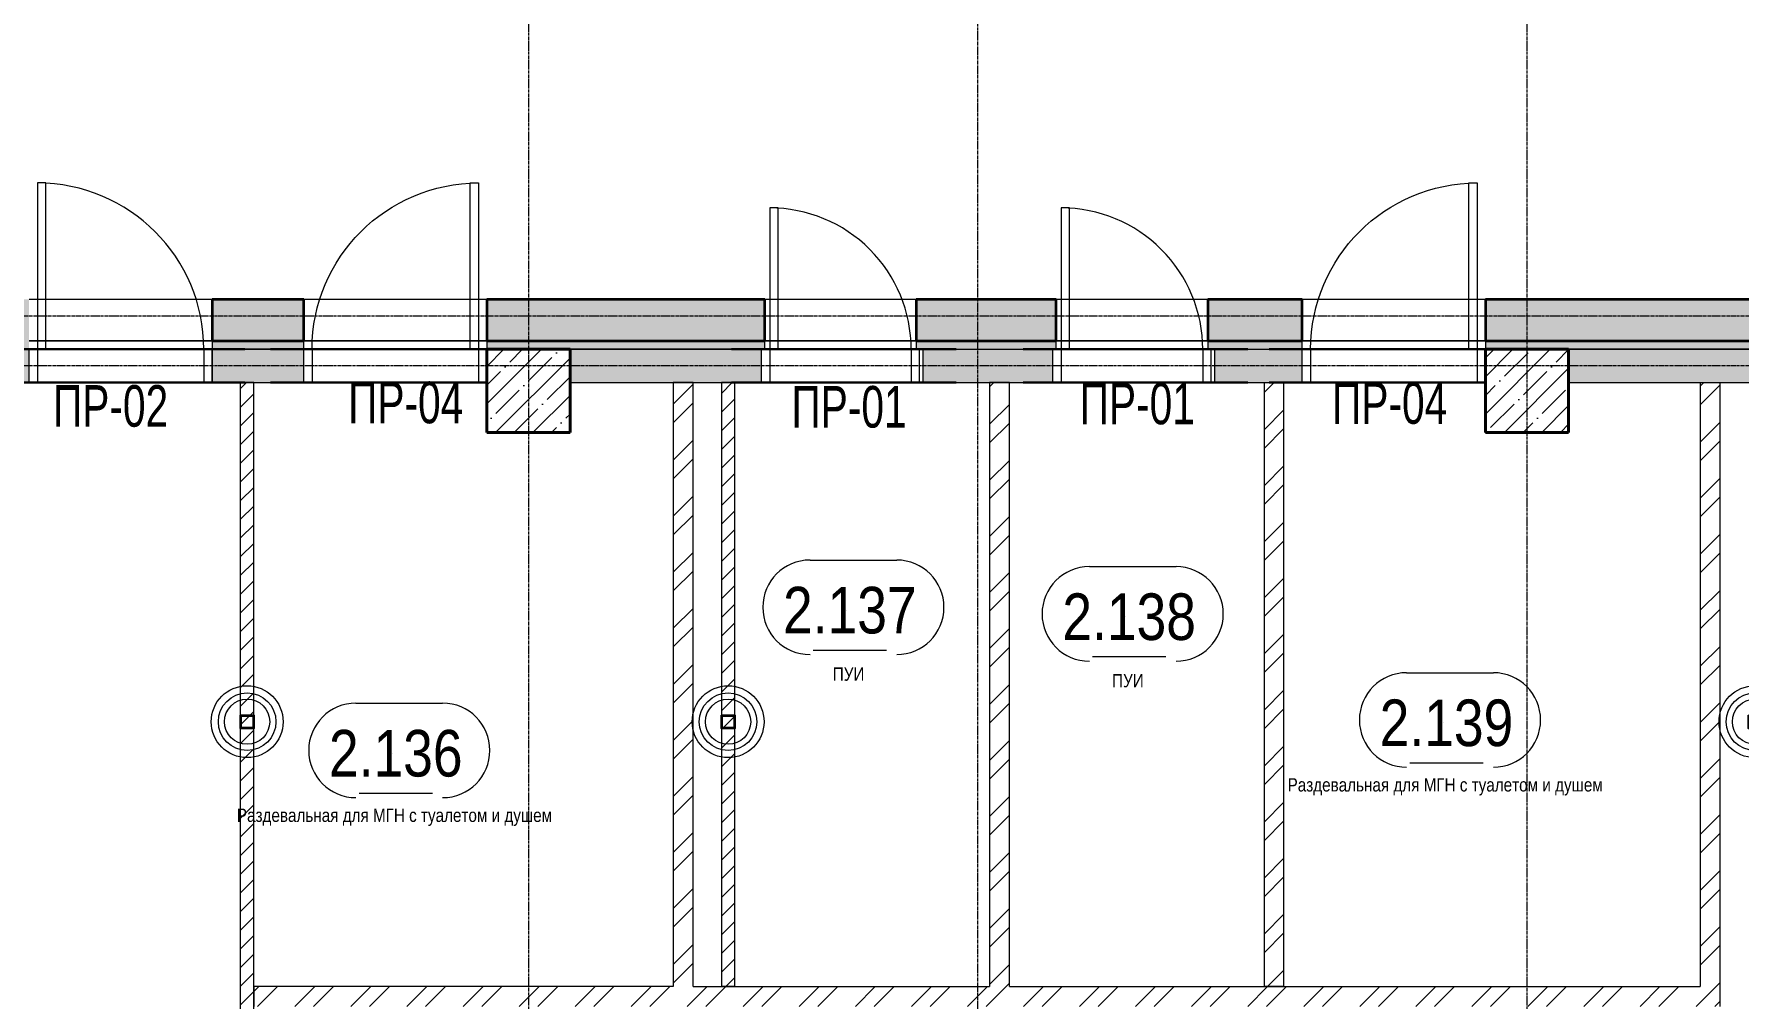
# Model space of a CAD drawing. Header units: millimetres. Extents: x -65509 to 912790, y 446 to 713294.
# Drawn here: x 215725 to 225968, y 223970 to 229770 of the extents above; entities that cross this region are included whole.
import ezdxf
from ezdxf.enums import TextEntityAlignment as Align

# ---------------------------------------------------------------- set-up
doc = ezdxf.new("R2010")
doc.units = ezdxf.units.MM
doc.linetypes.add('CENTER2', pattern=[28.575, 19.05, -3.175, 3.175, -3.175])
doc.linetypes.add('HIDDEN2', pattern=[4.7625, 3.175, -1.5875])
doc.layers.get('Defpoints').update_dxf_attribs({"color": 250})
for name, color, linetype, lineweight in [('A-Wall-Open', 250, 'Continuous', 5), ('АР_Area', 250, 'Continuous', 5), ('АР_Двери', 5, 'Continuous', 9), ('АР_Колонны', 250, 'Continuous', 30), ('АР_Стены ЖБ', 250, 'Continuous', 35), ('АР_Стены кирпич', 250, 'Continuous', 20), ('АР_Стены ПЕНОблок', 250, 'Continuous', 20), ('АР_Стены_дефшов', 250, 'Continuous', 0), ('АР_Штриховка', 250, 'Continuous', 0), ('КМ_Фахверки', 250, 'Continuous', 25), ('РД_Оси_100', 250, 'Continuous', 0)]:
    doc.layers.add(name, color=color, linetype=linetype, lineweight=lineweight)
for name, color, linetype, lineweight, plot in [('АР_Делит', 250, 'Continuous', 0, False), ('РД_Проем', 250, 'Continuous', 0, False), ('РД_проем_инж перемыч_подсчет', 250, 'Continuous', 30, False)]:
    doc.layers.add(name, color=color, linetype=linetype, lineweight=lineweight, plot=plot)
doc.layers.add('РД_Перемычка инж проемов', color=250, linetype='Continuous')
doc.styles.add('Arial0', font='arial.ttf')
doc.styles.add('style1', font='ARIALN.TTF')
doc.styles.add('ккк', font='isocpeur.ttf', dxfattribs={"width": 0.85, "oblique": 15})
pattern_1 = [(45, (142195.16, 127275.07), (-168.3798, 168.3798), []), (45, (142307.4, 127275.07), (-168.3798, 168.3798), [])]
pattern_2 = [(45, (142195.16, 127275.07), (-112.2532, 112.2532), []), (45, (142307.41, 127275.07), (-112.2532, 112.2532), [198.4375, -39.6875, 0, -39.6875])]

# ---------------------------------------------------------------- blocks, each defined once
blk = doc.blocks.new('СОШ_2200_АР_ОСИ_М100_28.05.24')
at = {"layer": 'РД_Оси_100', "linetype": 'CENTER2'}
blk.add_line((79200, -6155), (79200, 139938.679), dxfattribs=at)
for points in [[(76500, 139938.679), (76500, -6155)], [(82500, 139938.679), (82500, -6155)], [(119910, 100950), (119410, 100800), (-5454.958, 100800), (-5954.958, 100950)], [(119910, 100350), (119410, 100500), (-5454.958, 100500), (-5954.958, 100350)]]:
    blk.add_lwpolyline(points, dxfattribs=at)
blk = doc.blocks.new('Ф_блок 80')
at = {"layer": 'АР_Делит', "color": 1}
for radius in [216, 173, 136]:
    blk.add_circle((40, -40), radius, dxfattribs=at)
at = {"layer": 'КМ_Фахверки'}
blk.add_lwpolyline([(0, 0), (80, 0), (80, -80), (0, -80)], close=True, dxfattribs=at)
at = {"layer": 'КМ_Фахверки', "lineweight": 5}
blk.add_lwpolyline([(6, -6), (74, -6), (74, -74), (6, -74)], close=True, dxfattribs=at)
blk = doc.blocks.new('MOK-МаркаПом_овал_ареал')
for p, q in [((-2.99, 3.76), (3.52, 3.76)), ((-2.75, -3), (2.75, -3))]:
    blk.add_line(p, q)
for centre, radius, start, end in [((-2.99, 0.21), 3.55, 90, 270), ((3.52, 0.21), 3.55, 270, 90), ((-7.41, 0), 7.16, 0, 0.001)]:
    blk.add_arc(centre, radius, start, end)
at = {"color": 0, "style": 'style1'}
blk.add_attdef('АР-ПОМЕЩЕНИЕ:НОМЕР', text='', height=3, dxfattribs=at).set_placement((0.26, 0), align=Align.MIDDLE)
blk = doc.blocks.new('MOK-МаркаПеремычки')
at = {"color": 0, "style": 'ккк', "oblique": 15, "width": 0.85}
blk.add_attdef('АР-ПРОЕМ:ПЕРЕМЫЧКА', text='', height=2.5, dxfattribs=at).set_placement((0, 0), align=Align.MIDDLE)

msp = doc.modelspace()

# ---------------------------------------------------------------- hatches: boundary and pattern name
at = {"layer": 'АР_Штриховка', "linetype": 'Continuous', "lineweight": 5}
h = msp.add_hatch(dxfattribs=at)
h.set_pattern_fill('ANSI35', color=256, scale=25, style=0)
h.set_pattern_definition([(45, (142195.16, 127275.07), (-112.2532, 112.2532), []), (45, (142307.41, 127275.07), (-112.2532, 112.2532), [198.4375, -39.6875, 0, -39.6875])])
h.paths.add_polyline_path([(256495.157, 227925.073), (256495.157, 228175.073), (245945.157, 228175.073), (245945.157, 227925.073)], flags=0)
h.paths.add_polyline_path([(244145.157, 227925.073), (244145.157, 228175.073), (238821.202, 228175.073), (238821.202, 227925.073)], flags=0)
h.paths.add_polyline_path([(237721.202, 227925.073), (237721.202, 228175.073), (236060.941, 228175.073), (236060.941, 227925.073)], flags=0)
h.paths.add_polyline_path([(234960.941, 227925.073), (234960.941, 228175.073), (233105.157, 228175.073), (233105.157, 227925.073)], flags=0)
h.paths.add_polyline_path([(232195.157, 227925.073), (232195.157, 228175.073), (230445.157, 228175.073), (230445.157, 227925.073)], flags=0)
h.paths.add_polyline_path([(229345.157, 227925.073), (229345.157, 228175.073), (228895.157, 228175.073), (228895.157, 227925.073)], flags=0)
h.paths.add_polyline_path([(227795.157, 227925.073), (227795.157, 228175.073), (227325.157, 228175.073), (227325.157, 227925.073)], flags=0)
h.paths.add_polyline_path([(226225.157, 227925.073), (226225.157, 228175.073), (224445.157, 228175.073), (224445.157, 227925.073)], flags=0)
h.paths.add_polyline_path([(223345.157, 227925.073), (223345.157, 228175.073), (222777.013, 228175.073), (222777.013, 227925.073)], flags=0)
h.paths.add_polyline_path([(221867.013, 227925.073), (221867.013, 228175.073), (221025.157, 228175.073), (221025.157, 227925.073)], flags=0)
h.paths.add_polyline_path([(220115.157, 227925.073), (220115.157, 228175.073), (218445.157, 228175.073), (218445.157, 227925.073)], flags=0)
h.paths.add_polyline_path([(217345.157, 227925.073), (217345.157, 228175.073), (216795.157, 228175.073), (216795.157, 227925.073)], flags=0)
h.paths.add_polyline_path([(215695.157, 227925.073), (215695.157, 228175.073), (215624.963, 228175.073), (215624.963, 227925.073)], flags=0)
h.paths.add_polyline_path([(215624.963, 227925.073), (215624.963, 228175.073), (212575.157, 228175.073), (212575.157, 227925.073)], flags=0)
h.paths.add_polyline_path([(211475.157, 227925.073), (211475.157, 228175.073), (205945.157, 228175.073), (205945.157, 227925.073)], flags=0)
h.paths.add_polyline_path([(204845.157, 227925.073), (204845.157, 228175.073), (203115.157, 228175.073), (203115.157, 227925.073)], flags=0)
h.paths.add_polyline_path([(202015.157, 227925.073), (202015.157, 228175.073), (197695.157, 228175.073), (197695.157, 227925.073)], flags=0)
h.paths.add_polyline_path([(196595.157, 227925.073), (196595.157, 228175.073), (191415.157, 228175.073), (191415.157, 227925.073)], flags=0)
h.paths.add_polyline_path([(190315.157, 227925.073), (190315.157, 228175.073), (187025.154, 228175.073), (187025.154, 227925.073)], flags=0)
h.paths.add_polyline_path([(184805.154, 227925.073), (184805.154, 228175.073), (183845.157, 228175.073), (183845.157, 227925.073)], flags=0)
h.paths.add_polyline_path([(182045.157, 227925.073), (182045.157, 228175.073), (179995.157, 228175.073), (179995.157, 227925.073)], flags=0)
at = {"layer": 'АР_Штриховка', "linetype": 'Continuous', "lineweight": 0}
h = msp.add_hatch(dxfattribs=at)
h.set_pattern_fill('HONEY', color=256, scale=10, style=0)
h.set_pattern_definition([(360, (142195.157, 127275.073), (47.625, 27.4963064), [31.75, -63.5]), (120, (142195.157, 127275.073), (-47.625, 27.4963066), [31.75, -63.5]), (60, (142195.157, 127275.073), (1e-07, 54.992613), [-63.5, 31.75])])
h.paths.add_polyline_path([(179595.157, 227925.073), (179595.157, 227875.073), (182045.157, 227875.073), (182045.157, 227925.073)], flags=0)
h.paths.add_polyline_path([(183845.157, 227925.073), (183845.157, 227875.073), (184805.154, 227875.073), (184805.154, 227925.073)], flags=0)
h.paths.add_polyline_path([(187025.154, 227925.073), (187025.154, 227875.073), (187995.157, 227875.073), (188011.824, 227887.573), (187995.157, 227925.073)], flags=0)
h.paths.add_polyline_path([(187995.157, 227925.073), (188011.824, 227887.573), (188045.157, 227875.073), (190315.157, 227875.073), (190315.157, 227925.073)], flags=0)
h.paths.add_polyline_path([(191415.157, 227925.073), (191415.157, 227875.073), (196595.157, 227875.073), (196595.157, 227925.073)], flags=0)
h.paths.add_polyline_path([(197695.157, 227925.073), (197695.157, 227875.073), (202015.157, 227875.073), (202015.157, 227925.073)], flags=0)
h.paths.add_polyline_path([(203115.157, 227925.073), (203115.157, 227875.073), (204845.157, 227875.073), (204845.157, 227925.073)], flags=0)
h.paths.add_polyline_path([(205945.157, 227925.073), (205945.157, 227875.073), (211475.157, 227875.073), (211475.157, 227925.073)], flags=0)
h.paths.add_polyline_path([(212575.157, 227925.073), (212575.157, 227875.073), (215695.157, 227875.073), (215695.157, 227925.073)], flags=0)
h.paths.add_polyline_path([(216795.157, 227925.073), (216795.157, 227875.073), (217345.157, 227875.073), (217345.157, 227925.073)], flags=0)
h.paths.add_polyline_path([(218445.157, 227925.073), (218445.157, 227875.073), (220115.157, 227875.073), (220115.157, 227925.073)], flags=0)
h.paths.add_polyline_path([(221025.157, 227925.073), (221025.157, 227875.073), (221867.013, 227875.073), (221867.013, 227925.073)], flags=0)
h.paths.add_polyline_path([(222777.013, 227925.073), (222777.013, 227875.073), (223345.157, 227875.073), (223345.157, 227925.073)], flags=0)
h.paths.add_polyline_path([(224445.157, 227925.073), (224445.157, 227875.073), (226225.157, 227875.073), (226225.157, 227925.073)], flags=0)
h.paths.add_polyline_path([(227325.157, 227925.073), (227325.157, 227875.073), (227795.157, 227875.073), (227795.157, 227925.073)], flags=0)
h.paths.add_polyline_path([(228895.157, 227925.073), (228895.157, 227875.073), (229345.157, 227875.073), (229345.157, 227925.073)], flags=0)
h.paths.add_polyline_path([(230445.157, 227925.073), (230445.157, 227875.073), (232195.157, 227875.073), (232195.157, 227925.073)], flags=0)
h.paths.add_polyline_path([(233105.157, 227925.073), (233105.157, 227875.073), (234960.941, 227875.073), (234960.941, 227925.073)], flags=0)
h.paths.add_polyline_path([(236060.941, 227925.073), (236060.941, 227875.073), (237721.202, 227875.073), (237721.202, 227925.073)], flags=0)
h.paths.add_polyline_path([(238821.202, 227925.073), (238821.202, 227875.073), (244145.157, 227875.073), (244145.157, 227925.073)], flags=0)
h.paths.add_polyline_path([(245945.157, 227925.073), (245945.157, 227875.073), (256895.157, 227875.073), (256895.157, 227925.073)], flags=0)
h = msp.add_hatch(dxfattribs=at)
h.set_pattern_fill('AR-CONC', color=256, angle=-315, style=0)
h.set_pattern_definition([(95, (142195.16, 127275.07), (140.09465, 117.55338), [19.05, -209.55]), (40, (142195.16, 127275.07), (-160.01845, 110.17673), [15.24, -167.64058]), (145.45144, (142206.83, 127284.87), (-19.9238, 227.7301), [16.19, -178.09024]), (91.1842, (142159.24, 127311), (221.41024, 161.9534), [28.575, -314.325]), (141.63556, (142177.7, 127324.5), (-7.0866, 342.82676), [24.285, -267.1356]), (36.18415, (142159.24, 127311), (-7.0866, 342.82676), [22.85997, -251.45973]), (66, (142186.18, 127319.97), (179.51998, 34.89515), [19.05, -209.55]), (11, (142186.18, 127319.97), (-86.53993, 173.9412), [15.24, -167.64]), (116.45145, (142201.14, 127322.88), (92.98005, 208.83634), [16.19, -178.08994]), (82.5, (142195.16, 127275.07), (-57.60547, 61.973414), [0, -165.608, 0, -170.18, 0, -168.275]), (52.5, (142195.16, 127275.07), (-23.58973, 118.087), [0, -97.028, 0, -161.798, 0, -64.135]), (12.5, (142155.105, 127235.02), (99.927863, 91.826196), [0, -63.5, 0, -198.12, 0, -262.89]), (2.5, (142137.14, 127217.06), (86.7639, 122.72239), [0, -82.55, 0, -131.572, 0, -186.69])])
h.paths.add_polyline_path([(218446.157, 227675.073), (218446.157, 227875.073), (218445.157, 227875.073), (218445.157, 227675.073)], flags=0)
h.paths.add_polyline_path([(217345.157, 227675.073), (217345.157, 227875.073), (216795.157, 227875.073), (216795.157, 227675.073)], flags=0)
h.paths.add_polyline_path([(215695.157, 227675.073), (215695.157, 227875.073), (213244.157, 227875.073), (213244.157, 227675.073)], flags=0)
at = {"layer": 'АР_Штриховка', "linetype": 'Continuous', "lineweight": 5}
h = msp.add_hatch(dxfattribs=at)
h.set_pattern_fill('ANSI35', color=256, scale=25, style=0)
h.set_pattern_definition(pattern_2)
h.paths.add_polyline_path([(218445.157, 227375.073), (218945.157, 227375.073), (218945.157, 227875.073), (218445.157, 227875.073)], flags=0)
at = {"layer": 'АР_Штриховка', "linetype": 'Continuous', "lineweight": 0}
h = msp.add_hatch(dxfattribs=at)
h.set_pattern_fill('AR-CONC', color=256, angle=-315, style=0)
h.set_pattern_definition([(95, (142195.16, 127275.07), (140.09465, 117.55338), [19.05, -209.55]), (40, (142195.16, 127275.07), (-160.01845, 110.17673), [15.24, -167.64058]), (145.45144, (142206.83, 127284.87), (-19.9238, 227.7301), [16.19, -178.09024]), (91.1842, (142159.24, 127311), (221.41024, 161.9534), [28.575, -314.325]), (141.63556, (142177.7, 127324.5), (-7.0866, 342.82676), [24.285, -267.1356]), (36.18415, (142159.24, 127311), (-7.0866, 342.82676), [22.85997, -251.45973]), (66, (142186.18, 127319.97), (179.51998, 34.89515), [19.05, -209.55]), (11, (142186.18, 127319.97), (-86.53993, 173.9412), [15.24, -167.64]), (116.45145, (142201.14, 127322.88), (92.98005, 208.83634), [16.19, -178.08994]), (82.5, (142195.16, 127275.07), (-57.60547, 61.973414), [0, -165.608, 0, -170.18, 0, -168.275]), (52.5, (142195.16, 127275.07), (-23.58973, 118.087), [0, -97.028, 0, -161.798, 0, -64.135]), (12.5, (142155.105, 127235.02), (99.927863, 91.826196), [0, -63.5, 0, -198.12, 0, -262.89]), (2.5, (142137.14, 127217.06), (86.7639, 122.72239), [0, -82.55, 0, -131.572, 0, -186.69])])
h.paths.add_polyline_path([(218945.157, 227875.073), (218945.157, 227675.073), (220095.157, 227675.073), (220095.157, 227875.073)], flags=0)
h.paths.add_polyline_path([(221065.157, 227875.073), (221065.157, 227675.073), (221465.157, 227675.073), (221465.157, 227875.073)], flags=0)
h.paths.add_polyline_path([(221465.157, 227875.073), (221465.157, 227675.073), (221847.013, 227675.073), (221847.013, 227875.073)], flags=0)
h.paths.add_polyline_path([(222817.013, 227875.073), (222817.013, 227675.073), (223115.157, 227675.073), (223115.157, 227875.073)], flags=0)
h.paths.add_polyline_path([(223115.157, 227875.073), (223115.157, 227675.073), (223345.157, 227675.073), (223345.157, 227875.073)], flags=0)
h.paths.add_polyline_path([(224445.157, 227875.073), (224445.157, 227675.073), (224446.157, 227675.073), (224446.157, 227875.073)], flags=0)
at = {"layer": 'АР_Штриховка', "linetype": 'Continuous', "lineweight": 5}
h = msp.add_hatch(dxfattribs=at)
h.set_pattern_fill('ANSI35', color=256, scale=25, style=0)
h.set_pattern_definition(pattern_2)
h.paths.add_polyline_path([(224445.157, 227375.073), (224945.157, 227375.073), (224945.157, 227875.073), (224445.157, 227875.073)], flags=0)
at = {"layer": 'АР_Штриховка', "linetype": 'Continuous', "lineweight": 0}
h = msp.add_hatch(dxfattribs=at)
h.set_pattern_fill('AR-CONC', color=256, angle=45, style=0)
h.set_pattern_definition([(95, (142195.16, 127275.07), (140.09465, 117.55338), [19.05, -209.55]), (40, (142195.16, 127275.07), (-160.01845, 110.17673), [15.24, -167.64058]), (145.45144, (142206.83, 127284.87), (-19.9238, 227.7301), [16.19, -178.09024]), (91.1842, (142159.24, 127311), (221.41024, 161.9534), [28.575, -314.325]), (141.63556, (142177.7, 127324.5), (-7.0866, 342.82676), [24.285, -267.1356]), (36.18415, (142159.24, 127311), (-7.0866, 342.82676), [22.85997, -251.45973]), (66, (142186.18, 127319.97), (179.51998, 34.89515), [19.05, -209.55]), (11, (142186.18, 127319.97), (-86.53993, 173.9412), [15.24, -167.64]), (116.45145, (142201.14, 127322.88), (92.98005, 208.83634), [16.19, -178.08994]), (82.5, (142195.16, 127275.07), (-57.60547, 61.973414), [0, -165.608, 0, -170.18, 0, -168.275]), (52.5, (142195.16, 127275.07), (-23.58973, 118.087), [0, -97.028, 0, -161.798, 0, -64.135]), (12.5, (142155.105, 127235.02), (99.927863, 91.826196), [0, -63.5, 0, -198.12, 0, -262.89]), (2.5, (142137.14, 127217.06), (86.7639, 122.72239), [0, -82.55, 0, -131.572, 0, -186.69])])
h.paths.add_polyline_path([(230446.157, 227675.073), (230446.157, 227875.073), (230445.157, 227875.073), (230445.157, 227675.073)], flags=0)
h.paths.add_polyline_path([(229345.157, 227675.073), (229345.157, 227875.073), (228895.157, 227875.073), (228895.157, 227675.073)], flags=0)
h.paths.add_polyline_path([(227795.157, 227675.073), (227795.157, 227875.073), (227325.157, 227875.073), (227325.157, 227675.073)], flags=0)
h.paths.add_polyline_path([(226225.157, 227675.073), (226225.157, 227875.073), (224945.157, 227875.073), (224945.157, 227675.073)], flags=0)
at = {"layer": 'АР_Штриховка', "linetype": 'Continuous', "lineweight": 0, "ltscale": 0.5}
h = msp.add_hatch(dxfattribs=at)
h.set_pattern_fill('ANSI31', color=256, scale=25, angle=-360, style=0)
h.set_pattern_definition([(45, (142195.16, 127275.07), (-56.1266, 56.1266), [])])
h.paths.add_polyline_path([(217045.157, 227675.073), (216965.157, 227675.073), (216965.157, 223924.652), (217045.157, 223924.652)], flags=0)
h.paths.add_polyline_path([(217045.157, 223924.652), (216965.157, 223924.652), (216965.157, 223693.562), (217045.157, 223773.56)], flags=0)
at = {"layer": 'АР_Штриховка', "linetype": 'Continuous', "lineweight": 0}
h = msp.add_hatch(dxfattribs=at)
h.set_pattern_fill('ANSI32', color=256, scale=25, angle=-360, style=0)
h.set_pattern_definition(pattern_1)
h.paths.add_polyline_path([(219685.157, 227675.073), (219565.157, 227675.073), (219565.157, 224044.652), (219605.157, 224014.652), (219685.157, 224044.652)], flags=0)
at = {"layer": 'АР_Штриховка', "linetype": 'Continuous', "lineweight": 0, "ltscale": 0.5}
h = msp.add_hatch(dxfattribs=at)
h.set_pattern_fill('ANSI31', color=256, scale=25, style=0)
h.set_pattern_definition([(45, (142195.16, 127275.07), (-56.1266, 56.1266), [])])
h.paths.add_polyline_path([(219855.157, 224045.652), (219935.157, 224045.652), (219935.16, 227675.073), (219855.16, 227675.073)], flags=0)
at = {"layer": 'АР_Штриховка', "linetype": 'Continuous', "lineweight": 0}
h = msp.add_hatch(dxfattribs=at)
h.set_pattern_fill('ANSI32', color=256, scale=25, angle=-360, style=0)
h.set_pattern_definition(pattern_1)
h.paths.add_polyline_path([(221465.157, 224044.652), (221505.157, 224014.652), (221585.157, 224044.652), (221585.157, 227675.073), (221465.157, 227675.073)], flags=0)
h = msp.add_hatch(dxfattribs=at)
h.set_pattern_fill('ANSI32', color=256, scale=25, angle=-360, style=0)
h.set_pattern_definition(pattern_1)
h.paths.add_polyline_path([(223115.157, 224045.652), (223235.157, 224045.652), (223235.157, 227675.073), (223115.157, 227675.073)], flags=0)
h = msp.add_hatch(dxfattribs=at)
h.set_pattern_fill('ANSI32', color=256, scale=25, style=0)
h.set_pattern_definition([(45, (142195.16, 127275.07), (-168.3798, 168.3798), []), (45, (142307.4, 127275.07), (-168.3798, 168.3798), [])])
h.paths.add_polyline_path([(225735.157, 224044.652), (225855.157, 223924.652), (225855.161, 227673.758), (225735.161, 227673.758)], flags=0)
h = msp.add_hatch(dxfattribs=at)
h.set_pattern_fill('ANSI32', color=256, scale=25, style=0)
h.set_pattern_definition([(45, (142195.16, 127275.07), (-168.3798, 168.3798), []), (45, (142307.4, 127275.07), (-168.3798, 168.3798), [])])
h.paths.add_polyline_path([(219565.157, 223924.652), (219605.157, 224014.652), (219565.157, 224044.652), (217045.157, 224044.652), (217045.157, 223924.652)], flags=0)
h.paths.add_polyline_path([(221585.157, 224044.652), (221505.157, 224014.652), (221465.157, 223924.652), (223315.139, 223924.652), (223315.139, 224044.652)], flags=0)
h.paths.add_polyline_path([(223315.139, 224044.652), (223315.139, 223924.652), (223395.139, 223924.653), (223395.139, 223924.652), (225855.157, 223924.652), (225735.157, 224044.652)], flags=0)
h.paths.add_polyline_path([(219685.157, 224044.652), (219605.157, 224014.652), (219565.157, 223924.652), (221177.431, 223924.652), (221177.431, 224044.652)], flags=0)
h.paths.add_polyline_path([(221177.431, 224044.652), (221177.431, 223924.652), (221257.431, 223924.652), (221465.157, 223924.652), (221505.157, 224014.652), (221465.157, 224044.652)], flags=0)

# ---------------------------------------------------------------- linework, layer by layer
at = {"layer": 'A-Wall-Open', "linetype": 'Continuous', "lineweight": 5}
for p, q in [((216795.157, 228175.073), (215695.157, 228175.073)), ((218445.157, 228175.073), (217345.157, 228175.073)), ((221025.157, 228175.073), (220115.157, 228175.073)), ((222777.013, 228175.073), (221867.013, 228175.073)), ((224445.157, 228175.073), (223345.157, 228175.073)), ((216795.157, 227925.073), (215695.157, 227925.073)), ((218445.157, 227925.073), (217345.157, 227925.073)), ((221025.157, 227925.073), (220115.157, 227925.073)), ((222777.013, 227925.073), (221867.013, 227925.073)), ((224445.157, 227925.073), (223345.157, 227925.073))]:
    msp.add_line(p, q, dxfattribs=at)
at = {"layer": 'АР_Двери', "linetype": 'Continuous', "lineweight": 9}
for points in [[(215745.157, 227875.073), (215795.157, 227875.073), (215795.157, 228875.073), (215745.157, 228875.073)], [(218395.157, 227875.073), (218345.157, 227875.073), (218345.157, 228875.073), (218395.157, 228875.073)], [(224395.157, 227875.073), (224345.157, 227875.073), (224345.157, 228875.073), (224395.157, 228875.073)], [(220145.157, 227875.073), (220195.157, 227875.073), (220195.157, 228725.073), (220145.157, 228725.073)], [(221897.013, 227875.073), (221947.013, 227875.073), (221947.013, 228725.073), (221897.013, 228725.073)], [(215745.157, 227675.073), (215695.157, 227675.073), (215695.157, 227875.073), (215745.157, 227875.073)], [(216745.157, 227675.073), (216795.157, 227675.073), (216795.157, 227875.073), (216745.157, 227875.073)], [(217395.157, 227675.073), (217345.157, 227675.073), (217345.157, 227875.073), (217395.157, 227875.073)], [(218395.157, 227675.073), (218445.157, 227675.073), (218445.157, 227875.073), (218395.157, 227875.073)], [(220145.157, 227675.073), (220095.157, 227675.073), (220095.157, 227875.073), (220145.157, 227875.073)], [(220995.157, 227675.073), (221045.157, 227675.073), (221045.157, 227875.073), (220995.157, 227875.073)], [(221897.013, 227675.073), (221847.013, 227675.073), (221847.013, 227875.073), (221897.013, 227875.073)], [(222747.013, 227675.073), (222797.013, 227675.073), (222797.013, 227875.073), (222747.013, 227875.073)], [(223395.157, 227675.073), (223345.157, 227675.073), (223345.157, 227875.073), (223395.157, 227875.073)], [(224395.157, 227675.073), (224445.157, 227675.073), (224445.157, 227875.073), (224395.157, 227875.073)]]:
    msp.add_lwpolyline(points, close=True, dxfattribs=at)
for centre, radius, start, end in [((215745.157, 227875.073), 1000, 0, 90), ((220145.157, 227875.073), 850, 359.9999987, 89.9999987), ((221897.013, 227875.073), 850, 359.9999987, 89.9999987)]:
    msp.add_arc(centre, radius, start, end, dxfattribs=at)
at = {"layer": 'АР_Двери', "linetype": 'Continuous', "lineweight": 9, "extrusion": (0, 0, -1)}
for centre, start, end in [((-218395.157, 227875.073), 0, 90), ((-224395.157, 227875.073), 0.0000013, 90.0000013)]:
    msp.add_arc(centre, 1000, start, end, dxfattribs=at)
at = {"layer": 'АР_Колонны', "linetype": 'HIDDEN2', "lineweight": 25}
for p, q in [((218445.157, 227875.073), (218945.157, 227875.073)), ((218445.157, 227375.073), (218445.157, 227875.073)), ((218945.157, 227875.073), (218945.157, 227375.073)), ((224445.157, 227875.073), (224945.157, 227875.073)), ((224445.157, 227375.073), (224445.157, 227875.073)), ((224945.157, 227875.073), (224945.157, 227375.073)), ((218945.157, 227375.073), (218445.157, 227375.073)), ((224945.157, 227375.073), (224445.157, 227375.073))]:
    msp.add_line(p, q, dxfattribs=at)
at = {"layer": 'АР_Колонны', "linetype": 'Continuous', "lineweight": 35}
for p, q in [((218445.157, 227875.073), (218945.157, 227875.073)), ((218445.157, 227375.073), (218445.157, 227875.073)), ((218945.157, 227375.073), (218945.157, 227875.073)), ((224445.157, 227875.073), (224945.157, 227875.073)), ((224445.157, 227375.073), (224445.157, 227875.073)), ((224945.157, 227375.073), (224945.157, 227875.073)), ((218445.157, 227375.073), (218945.157, 227375.073)), ((218445.157, 227375.073), (218945.157, 227375.073)), ((224445.157, 227375.073), (224945.157, 227375.073)), ((224445.157, 227375.073), (224945.157, 227375.073))]:
    msp.add_line(p, q, dxfattribs=at)
at = {"layer": 'АР_Стены ЖБ', "linetype": 'Continuous', "lineweight": 35}
for p, q in [((217345.157, 228175.073), (216795.157, 228175.073)), ((216795.157, 228175.073), (216795.157, 227925.073)), ((217345.157, 227925.073), (217345.157, 228175.073)), ((220115.157, 228175.073), (218445.157, 228175.073)), ((218445.157, 228175.073), (218445.157, 227925.073)), ((220115.157, 227925.073), (220115.157, 228175.073)), ((221867.013, 228175.073), (221025.157, 228175.073)), ((221025.157, 228175.073), (221025.157, 227925.073)), ((221867.013, 227925.073), (221867.013, 228175.073)), ((223345.157, 228175.073), (222777.013, 228175.073)), ((222777.013, 228175.073), (222777.013, 227925.073)), ((223345.157, 227925.073), (223345.157, 228175.073)), ((226225.157, 228175.073), (224445.157, 228175.073)), ((224445.157, 228175.073), (224445.157, 227925.073)), ((216795.157, 227925.073), (217345.157, 227925.073)), ((218445.157, 227925.073), (220115.157, 227925.073)), ((221025.157, 227925.073), (221867.013, 227925.073)), ((222777.013, 227925.073), (223345.157, 227925.073)), ((224445.157, 227925.073), (226225.157, 227925.073))]:
    msp.add_line(p, q, dxfattribs=at)
at = {"layer": 'АР_Стены ЖБ', "linetype": 'Continuous', "lineweight": 40}
for p, q in [((218945.157, 227875.073), (218445.157, 227875.073)), ((218445.157, 227875.073), (218445.157, 227375.073)), ((218945.157, 227375.073), (218945.157, 227875.073)), ((224945.157, 227875.073), (224445.157, 227875.073)), ((224445.157, 227875.073), (224445.157, 227375.073)), ((224945.157, 227375.073), (224945.157, 227875.073)), ((218445.157, 227375.073), (218945.157, 227375.073)), ((224445.157, 227375.073), (224945.157, 227375.073))]:
    msp.add_line(p, q, dxfattribs=at)
at = {"layer": 'АР_Стены кирпич', "linetype": 'Continuous', "lineweight": 20}
for p, q in [((219685.157, 227675.073), (219565.157, 227675.073)), ((219565.157, 227675.073), (219565.157, 224044.652)), ((219685.157, 224044.652), (219685.157, 227675.073)), ((221585.157, 227675.073), (221465.157, 227675.073)), ((221465.157, 227675.073), (221465.157, 224044.652)), ((221585.157, 224044.652), (221585.157, 227675.073)), ((223115.157, 227675.073), (223115.157, 224045.652)), ((223235.157, 224045.652), (223235.157, 227675.073)), ((225735.161, 227673.758), (225735.157, 224044.652)), ((225855.161, 227673.758), (225735.161, 227673.758)), ((225855.157, 223924.652), (225855.161, 227673.758)), ((219565.157, 224044.652), (217045.157, 224044.652)), ((217045.157, 224044.652), (217045.157, 223924.652)), ((219685.157, 224044.652), (221465.157, 224044.652)), ((221585.157, 224044.652), (225735.157, 224044.652)), ((223115.157, 224045.652), (223235.157, 224045.652))]:
    msp.add_line(p, q, dxfattribs=at)
at = {"layer": 'АР_Стены ПЕНОблок', "linetype": 'Continuous', "lineweight": 20}
for p, q in [((217345.157, 227875.073), (216795.157, 227875.073)), ((216795.157, 227875.073), (216795.157, 227675.073)), ((217345.157, 227675.073), (217345.157, 227875.073)), ((218446.157, 227875.073), (218445.157, 227875.073)), ((218445.157, 227875.073), (218445.157, 227675.073)), ((218446.157, 227675.073), (218446.157, 227875.073)), ((218945.157, 227875.073), (218945.157, 227675.073)), ((220095.157, 227875.073), (218945.157, 227875.073)), ((220095.157, 227675.073), (220095.157, 227875.073)), ((221065.157, 227875.073), (221847.013, 227875.073)), ((221065.157, 227875.073), (221065.157, 227675.073)), ((221847.013, 227675.073), (221847.013, 227875.073)), ((222817.013, 227875.073), (223345.157, 227875.073)), ((222817.013, 227875.073), (222817.013, 227675.073)), ((223345.157, 227675.073), (223345.157, 227875.073)), ((224445.157, 227875.073), (224445.157, 227675.073)), ((224446.157, 227875.073), (224445.157, 227875.073)), ((224446.157, 227675.073), (224446.157, 227875.073)), ((226225.157, 227875.073), (224945.157, 227875.073)), ((224945.157, 227875.073), (224945.157, 227675.073)), ((216795.157, 227675.073), (217345.157, 227675.073)), ((216965.157, 223693.562), (216965.157, 227675.073)), ((217045.157, 227675.073), (216965.157, 227675.073)), ((217045.157, 223773.56), (217045.157, 227675.073)), ((218445.157, 227675.073), (218446.157, 227675.073)), ((218945.157, 227675.073), (220095.157, 227675.073)), ((219855.16, 227675.073), (219855.157, 224045.652)), ((219935.16, 227675.073), (219855.16, 227675.073)), ((219935.157, 224045.652), (219935.16, 227675.073)), ((221065.157, 227675.073), (221847.013, 227675.073)), ((222817.013, 227675.073), (223345.157, 227675.073)), ((224445.157, 227675.073), (224446.157, 227675.073)), ((224945.157, 227675.073), (226225.157, 227675.073)), ((219855.157, 224045.652), (219935.157, 224045.652))]:
    msp.add_line(p, q, dxfattribs=at)
at = {"layer": 'АР_Стены_дефшов', "linetype": 'Continuous', "lineweight": 0}
for p, q in [((215695.157, 227925.073), (216795.157, 227925.073)), ((216795.157, 227925.073), (216795.157, 227875.073)), ((217345.157, 227925.073), (216795.157, 227925.073)), ((217345.157, 227875.073), (217345.157, 227925.073)), ((217345.157, 227925.073), (218445.157, 227925.073)), ((218445.157, 227925.073), (218445.157, 227875.073)), ((220115.157, 227925.073), (218445.157, 227925.073)), ((220115.157, 227875.073), (220115.157, 227925.073)), ((220115.157, 227925.073), (221025.157, 227925.073)), ((221025.157, 227925.073), (221025.157, 227875.073)), ((221867.013, 227925.073), (221025.157, 227925.073)), ((221867.013, 227875.073), (221867.013, 227925.073)), ((221867.013, 227925.073), (222777.013, 227925.073)), ((222777.013, 227925.073), (222777.013, 227875.073)), ((223345.157, 227925.073), (222777.013, 227925.073)), ((223345.157, 227875.073), (223345.157, 227925.073)), ((223345.157, 227925.073), (224445.157, 227925.073)), ((224445.157, 227925.073), (224445.157, 227875.073)), ((226225.157, 227925.073), (224445.157, 227925.073)), ((215695.157, 227875.073), (216795.157, 227875.073)), ((216795.157, 227875.073), (217345.157, 227875.073)), ((217345.157, 227875.073), (218445.157, 227875.073)), ((218445.157, 227875.073), (220115.157, 227875.073)), ((220115.157, 227875.073), (221025.157, 227875.073)), ((221025.157, 227875.073), (221867.013, 227875.073)), ((221867.013, 227875.073), (222777.013, 227875.073)), ((222777.013, 227875.073), (223345.157, 227875.073)), ((223345.157, 227875.073), (224445.157, 227875.073)), ((224445.157, 227875.073), (226225.157, 227875.073))]:
    msp.add_line(p, q, dxfattribs=at)
at = {"layer": 'РД_Проем', "linetype": 'Continuous', "lineweight": 0}
for p, q in [((216795.157, 227875.073), (215695.157, 227875.073)), ((218445.157, 227875.073), (217345.157, 227875.073)), ((221065.157, 227875.073), (220115.157, 227875.073)), ((222817.013, 227875.073), (221867.013, 227875.073)), ((224445.157, 227875.073), (223345.157, 227875.073)), ((216795.157, 227675.073), (215695.157, 227675.073)), ((218445.157, 227675.073), (217345.157, 227675.073)), ((221065.157, 227675.073), (220115.157, 227675.073)), ((222817.013, 227675.073), (221867.013, 227675.073)), ((224445.157, 227675.073), (223345.157, 227675.073))]:
    msp.add_line(p, q, dxfattribs=at)
at = {"layer": 'РД_проем_инж перемыч_подсчет', "linetype": 'Continuous', "lineweight": 30}
for p, q in [((216991.165, 227875.073), (215491.165, 227875.073)), ((217146.157, 227875.073), (218446.157, 227875.073)), ((219915.157, 227875.073), (221265.157, 227875.073)), ((221667.013, 227875.073), (223017.013, 227875.073)), ((223146.157, 227875.073), (224446.157, 227875.073)), ((216991.165, 227675.073), (215491.165, 227675.073)), ((217146.157, 227675.073), (218446.157, 227675.073)), ((219915.157, 227675.073), (221265.157, 227675.073)), ((221667.013, 227675.073), (223017.013, 227675.073)), ((223146.157, 227675.073), (224446.157, 227675.073))]:
    msp.add_line(p, q, dxfattribs=at)

# ---------------------------------------------------------------- block references
at = {"layer": 'АР_Area', "linetype": 'Continuous', "lineweight": 5}
ref = msp.add_blockref('MOK-МаркаПом_овал_ареал', (220626.514, 226307.126), dxfattribs=dict(at, xscale=80, yscale=80, zscale=80))
ref.add_attrib('АР-ПОМЕЩЕНИЕ:НОМЕР', '2.137', dxfattribs={"layer": '0', "color": 0, "height": 280, "style": 'style1'}).set_placement((220626.514, 226307.126), align=Align.MIDDLE)
ref.add_attrib('АР-ПОМЕЩЕНИЕ:НАИМЕНОВАНИЕ', 'ПУИ', dxfattribs={"layer": 'Defpoints', "color": 2, "height": 80, "style": 'style1'}).set_placement((220618.982, 225922.012), align=Align.MIDDLE)
ref = msp.add_blockref('MOK-МаркаПом_овал_ареал', (222304.856, 226267.593), dxfattribs=dict(at, xscale=80, yscale=80, zscale=80))
ref.add_attrib('АР-ПОМЕЩЕНИЕ:НОМЕР', '2.138', dxfattribs={"layer": '0', "color": 0, "height": 280, "style": 'style1'}).set_placement((222304.856, 226267.593), align=Align.MIDDLE)
ref.add_attrib('АР-ПОМЕЩЕНИЕ:НАИМЕНОВАНИЕ', 'ПУИ', dxfattribs={"layer": 'Defpoints', "color": 2, "height": 80, "style": 'style1'}).set_placement((222297.324, 225882.478), align=Align.MIDDLE)
ref = msp.add_blockref('MOK-МаркаПом_овал_ареал', (224211.413, 225629.761), dxfattribs=dict(at, xscale=80, yscale=80, zscale=80))
ref.add_attrib('АР-ПОМЕЩЕНИЕ:НОМЕР', '2.139', dxfattribs={"layer": '0', "color": 0, "height": 280, "style": 'style1'}).set_placement((224211.413, 225629.761), align=Align.MIDDLE)
ref.add_attrib('АР-ПОМЕЩЕНИЕ:НАИМЕНОВАНИЕ', 'Раздевальная для МГН с туалетом и душем', dxfattribs={"layer": 'Defpoints', "color": 2, "height": 80, "style": 'style1'}).set_placement((224203.881, 225244.646), align=Align.MIDDLE)
ref = msp.add_blockref('MOK-МаркаПом_овал_ареал', (217898.228, 225446.812), dxfattribs=dict(at, xscale=80, yscale=80, zscale=80))
ref.add_attrib('АР-ПОМЕЩЕНИЕ:НОМЕР', '2.136', dxfattribs={"layer": '0', "color": 0, "height": 280, "style": 'style1'}).set_placement((217898.228, 225446.812), align=Align.MIDDLE)
ref.add_attrib('АР-ПОМЕЩЕНИЕ:НАИМЕНОВАНИЕ', 'Раздевальная для МГН с туалетом и душем', dxfattribs={"layer": 'Defpoints', "color": 2, "height": 80, "style": 'style1'}).set_placement((217890.696, 225061.697), align=Align.MIDDLE)
at = {"layer": 'КМ_Фахверки'}
for p in [(216965.157, 225676.303), (219855.158, 225676.302), (226025.159, 225676.294)]:
    msp.add_blockref('Ф_блок 80', p, dxfattribs=at)
at = {"layer": 'РД_Оси_100'}
msp.add_blockref('СОШ_2200_АР_ОСИ_М100_28.05.24', (142195.157, 127275.073), dxfattribs=at)
at = {"layer": 'РД_Перемычка инж проемов', "linetype": 'Continuous', "lineweight": -3}
ref = msp.add_blockref('MOK-МаркаПеремычки', (216184.874, 227534.831, 200), dxfattribs=dict(at, xscale=100, yscale=100, zscale=100))
ref.add_attrib('АР-ПРОЕМ:ПЕРЕМЫЧКА', 'ПР-02', dxfattribs={"layer": '0', "color": 0, "height": 250, "style": 'Arial0', "width": 0.7}).set_placement((216184.874, 227534.831, 200), align=Align.MIDDLE)
ref = msp.add_blockref('MOK-МаркаПеремычки', (217958.008, 227555.446, 200), dxfattribs=dict(at, xscale=100, yscale=100, zscale=100))
ref.add_attrib('АР-ПРОЕМ:ПЕРЕМЫЧКА', 'ПР-04', dxfattribs={"layer": '0', "color": 0, "height": 250, "style": 'Arial0', "width": 0.7}).set_placement((217958.008, 227555.446, 200), align=Align.MIDDLE)
ref = msp.add_blockref('MOK-МаркаПеремычки', (220621.795, 227529.558, 200), dxfattribs=dict(at, xscale=100, yscale=100, zscale=100))
ref.add_attrib('АР-ПРОЕМ:ПЕРЕМЫЧКА', 'ПР-01', dxfattribs={"layer": '0', "color": 0, "height": 250, "style": 'Arial0', "width": 0.7}).set_placement((220621.795, 227529.558, 200), align=Align.MIDDLE)
ref = msp.add_blockref('MOK-МаркаПеремычки', (222353.743, 227549.486, 200), dxfattribs=dict(at, xscale=100, yscale=100, zscale=100))
ref.add_attrib('АР-ПРОЕМ:ПЕРЕМЫЧКА', 'ПР-01', dxfattribs={"layer": '0', "color": 0, "height": 250, "style": 'Arial0', "width": 0.7}).set_placement((222353.743, 227549.486, 200), align=Align.MIDDLE)
ref = msp.add_blockref('MOK-МаркаПеремычки', (223870.043, 227552.136, 200), dxfattribs=dict(at, xscale=100, yscale=100, zscale=100))
ref.add_attrib('АР-ПРОЕМ:ПЕРЕМЫЧКА', 'ПР-04', dxfattribs={"layer": '0', "color": 0, "height": 250, "style": 'Arial0', "width": 0.7}).set_placement((223870.043, 227552.136, 200), align=Align.MIDDLE)

doc.saveas('drawing.dxf')
